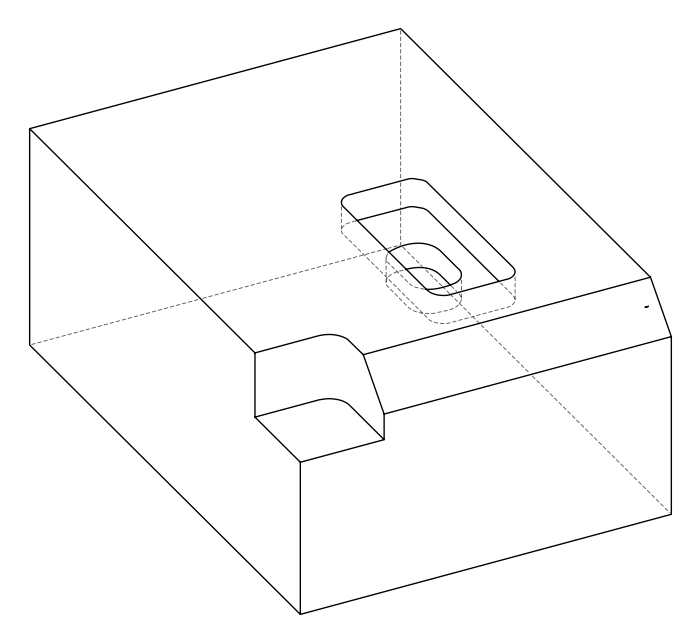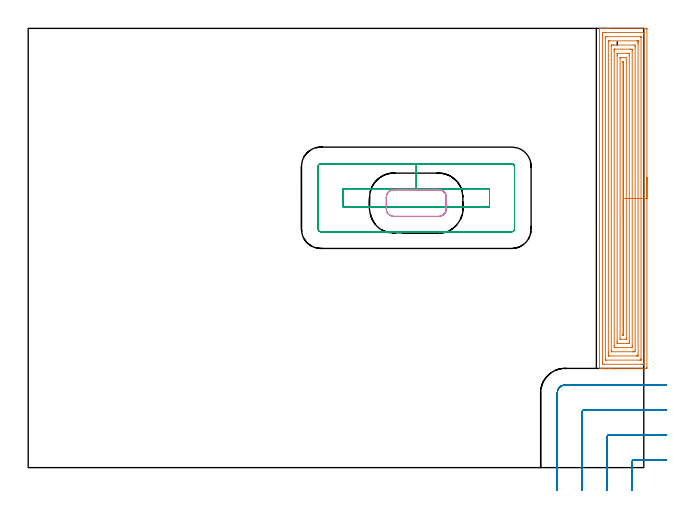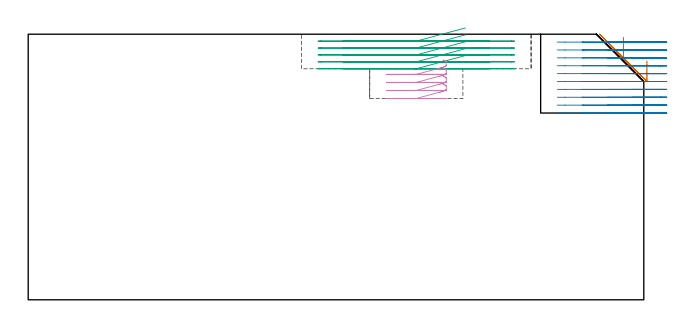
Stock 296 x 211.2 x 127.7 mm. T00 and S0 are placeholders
(PLAN: 4 operations, 1 tool changes, 24 min)
(1 AREA_MILL | FG_CHAMFER_SURFACE | UGT0205_001 | 11.98 min | 44610 mm3)
(2 MILL_CORNER_NOTCH_RECTANGULAR | CORNER_NOTCH_RECTANGULAR | NXT0201_012 | Follow Part, ap 4, ae 75% | 6.25 min | 86445 mm3)
(3 MILL_RECTANGULAR_POCKET | POCKET_RECTANGULAR_STRAIGHT | NXT0201_012 | Follow Part, ap 4, ae 75% | 4.73 min | 88029 mm3)
(4 MILL_RECTANGULAR_POCKET_1 | POCKET_RECTANGULAR_STRAIGHT_1 | NXT0201_012 | Follow Part, ap 4, ae 75% | 1.06 min | 16798 mm3)
(TOOL UGT0205_001 | Chamfer Mill 20 x 3 x 45 deg. | D20 FL50 Z2)
(TOOL NXT0201_012 | ENDMILL 16mm [2P460-1600-NA 1630] | D16 FL38 Z6)
(OP 1 AREA_MILL)
G17 G21 G94 G90
T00 M6
G54
G17 G0 G90 X297.5 Y139.45 S1061 M3
G43 Z137.7 H0
Z114.9
G94 G1 Y139.412 Z114.028 F250.
Y139.298 Z113.164
Y139.109 Z112.312
Y138.847 Z111.48
Y138.513 Z110.674
Y138.11 Z109.9
Y137.641 Z109.164
Y137.11 Z108.472
Y136.521 Z107.829
Y135.878 Z107.24
Y135.186 Z106.709
Y134.45 Z106.24
Y133.676 Z105.837
Y132.87 Z105.503
Y132.038 Z105.241
Y131.186 Z105.052
Y130.322 Z104.938
Y129.45 Z104.9
X297.499 Y48.296 Z104.901
X297.496 Y47.88 Z104.902
X297.492 Y47.71 Z104.906
X297.085 Y47.7 Z105.312
X279.218 Z123.178
X276.29 Z126.106
X275.993 Z126.401
X275.401 Z126.999
X275.115 Z127.284
X274.98 Z127.419
X274.787 Y47.704 Z127.612
X274.706 Y47.71 Z127.692
X274.7 Y47.85 Z127.7
Y211.05
X274.706 Y211.19 Z127.693
X274.98 Y211.2 Z127.419
X275.401 Z126.999
X275.993 Z126.401
X278.048 Z124.35
X278.63 Z123.765
X279.218 Z123.178
X296.498 Z105.899
X297.085 Y211.195 Z105.312
X297.492 Y211.19 Z104.906
X297.496 Y211.02 Z104.902
X297.499 Y210.604 Z104.901
X297.5 Y129.45 Z104.9
X296.086 Z106.314
Y50.972
X296.084 Y50.205 Z106.316
X296.081 Y50.08 Z106.319
X296.07 Y49.71 Z106.33
X295.699 Y49.703 Z106.701
X295.328 Y49.701 Z107.072
X294.823 Y49.7 Z107.577
X276.872 Y49.701 Z125.528
X276.364 Y49.704 Z126.036
X276.192 Y49.71 Z126.208
X276.121 Y49.737 Z126.279
X276.116 Y49.955 Z126.284
X276.115 Y50.08 Z126.285
X276.114 Y50.849 Z126.286
Y207.928
X276.116 Y208.695 Z126.284
X276.119 Y208.82 Z126.281
X276.13 Y209.19 Z126.27
X276.501 Y209.197 Z125.899
X276.872 Y209.199 Z125.528
X277.377 Y209.2 Z125.023
X295.328 Y209.199 Z107.072
X295.836 Y209.196 Z106.564
X296.008 Y209.19 Z106.392
X296.079 Y209.163 Z106.321
X296.084 Y208.945 Z106.316
X296.085 Y208.82 Z106.315
X296.086 Y208.051 Z106.314
Y129.45
X294.672 Z107.728
X294.671 Y52.53 Z107.729
X294.666 Y51.863 Z107.734
X294.664 Y51.752 Z107.736
X294.658 Y51.709 Z107.742
X294.606 Y51.704 Z107.794
X294.449 Y51.702 Z107.951
X293.731 Y51.7 Z108.669
X277.912 Z124.488
X277.751 Y51.702 Z124.649
X277.59 Y51.706 Z124.81
X277.546 Y51.71 Z124.854
X277.535 Y51.716 Z124.865
X277.533 Y51.729 Z124.867
X277.53 Y51.788 Z124.87
X277.529 Y51.863 Z124.871
X277.528 Y52.089 Z124.872
X277.529 Y206.37 Z124.871
X277.534 Y207.036 Z124.866
X277.535 Y207.148 Z124.865
X277.542 Y207.191 Z124.858
X277.594 Y207.196 Z124.806
X277.751 Y207.198 Z124.649
X278.469 Y207.2 Z123.931
X294.288 Z108.112
X294.449 Y207.198 Z107.951
X294.61 Y207.194 Z107.79
X294.654 Y207.19 Z107.746
X294.665 Y207.184 Z107.735
X294.667 Y207.171 Z107.733
X294.67 Y207.112 Z107.73
X294.671 Y207.036 Z107.729
X294.672 Y206.81 Z107.728
Y129.45
X293.257 Z109.143
Y54.539
X293.255 Y53.967 Z109.145
X293.252 Y53.773 Z109.148
X293.25 Y53.713 Z109.15
X293.207 Y53.709 Z109.193
X293.104 Y53.705 Z109.296
X292.691 Y53.7 Z109.709
X292.639 Z109.761
X279.457 Z122.943
X279.091 Y53.704 Z123.309
X279. Y53.707 Z123.4
X278.959 Y53.71 Z123.441
X278.95 Y53.733 Z123.45
X278.948 Y53.82 Z123.452
X278.944 Y54.22 Z123.456
X278.943 Y54.539 Z123.457
Y55.113
Y204.361
X278.945 Y204.933 Z123.455
X278.948 Y205.127 Z123.452
X278.95 Y205.187 Z123.45
X278.993 Y205.191 Z123.407
X279.095 Y205.195 Z123.305
X279.509 Y205.2 Z122.891
X279.561 Z122.839
X292.743 Z109.657
X293.109 Y205.196 Z109.291
X293.2 Y205.193 Z109.2
X293.241 Y205.19 Z109.159
X293.25 Y205.167 Z109.15
X293.252 Y205.08 Z109.148
X293.256 Y204.679 Z109.144
X293.257 Y204.361 Z109.143
Y203.787
Y129.45
X291.843 Z110.557
X291.842 Y56.322 Z110.558
Y56.293
X291.812 Y55.71 Z110.588
X291.544 Y55.703 Z110.856
X290.934 Y55.7 Z111.467
X290.668 Z111.732
X281. Y55.701 Z121.4
X280.388 Y55.71 Z122.012
X280.358 Y56.322 Z122.042
Y56.353
Y202.577
Y202.607
X280.388 Y203.19 Z122.012
X280.656 Y203.197 Z121.744
X281.266 Y203.199 Z121.134
X281.532 Y203.2 Z120.868
X291.2 Y203.199 Z111.2
X291.812 Y203.19 Z110.588
X291.841 Y202.577 Z110.559
X291.842 Y202.547 Z110.558
X291.843 Y129.45 Z110.557
X290.429 Z111.971
Y58.618
X290.428 Y58.106 Z111.972
X290.424 Y57.731 Z111.976
X290.422 Y57.711 Z111.978
X290.404 Y57.707 Z111.996
X290.355 Y57.702 Z112.045
X290.255 Y57.7 Z112.145
X290.055 Z112.345
X283.024 Z119.376
X282.543 Y57.702 Z119.857
X282.145 Y57.71 Z120.255
X281.778 Y57.736 Z120.622
X281.774 Y58.106 Z120.626
X281.772 Y58.485 Z120.628
X281.771 Y200.282 Z120.629
X281.772 Y200.794 Z120.628
X281.776 Y201.169 Z120.624
X281.778 Y201.189 Z120.622
X281.796 Y201.193 Z120.604
X281.845 Y201.197 Z120.555
X281.945 Y201.199 Z120.455
X282.145 Y201.2 Z120.255
X289.176 Z113.224
X289.657 Y201.198 Z112.743
X290.055 Y201.19 Z112.345
X290.422 Y201.164 Z111.978
X290.426 Y200.794 Z111.974
X290.428 Y200.415 Z111.972
X290.429 Y129.45 Z111.971
X289.015 Z113.385
Y60.781
X289.013 Y60.055 Z113.387
X289.011 Y59.89 Z113.389
X289.008 Y59.717 Z113.392
X288.671 Y59.706 Z113.729
X288.483 Y59.701 Z113.917
X283.903 Y59.7 Z118.497
X283.208 Y59.703 Z119.192
X283.199 Y59.71 Z119.201
X283.192 Y59.719 Z119.208
X283.19 Y59.89 Z119.21
X283.186 Y60.618 Z119.214
X283.185 Y60.781 Z119.215
Y198.118
X283.187 Y198.845 Z119.213
X283.189 Y199.01 Z119.211
X283.192 Y199.182 Z119.208
X283.529 Y199.194 Z118.871
X283.717 Y199.199 Z118.683
X288.297 Y199.2 Z114.103
X288.992 Y199.197 Z113.408
X289.001 Y199.19 Z113.399
X289.008 Y199.181 Z113.392
X289.01 Y199.01 Z113.39
X289.014 Y198.282 Z113.386
X289.015 Y198.118 Z113.385
Y129.45
X287.6 Z114.8
Y62.195
X287.596 Y61.826 Z114.804
X287.593 Y61.725 Z114.807
X287.576 Y61.71 Z114.824
X287.525 Y61.705 Z114.875
X287.418 Y61.7 Z114.982
X287.392 Z115.008
X284.754 Y61.701 Z117.646
X284.606 Y61.717 Z117.794
X284.601 Y61.755 Z117.799
X284.6 Y61.768 Z117.8
Y196.705
X284.604 Y197.074 Z117.796
X284.606 Y197.175 Z117.794
X284.624 Y197.19 Z117.776
X284.675 Y197.195 Z117.725
X284.782 Y197.2 Z117.618
X284.808 Z117.592
X287.446 Y197.199 Z114.954
X287.594 Y197.183 Z114.806
X287.599 Y197.145 Z114.801
X287.6 Y197.131 Z114.8
Y129.45
X286.186 Z116.214
Y63.99
X286.185 Y63.817 Z116.215
X286.181 Y63.729 Z116.219
X286.179 Y63.711 Z116.221
X286.173 Y63.707 Z116.227
X286.15 Y63.703 Z116.25
X286.1 Y63.701 Z116.3
X286.05 Y63.703 Z116.35
X286.027 Y63.707 Z116.373
X286.021 Y63.711 Z116.379
X286.019 Y63.729 Z116.381
X286.016 Y63.815 Z116.384
X286.014 Y63.99 Z116.386
Y194.726
X286.015 Y195.083 Z116.385
X286.019 Y195.171 Z116.381
X286.021 Y195.189 Z116.379
X286.027 Y195.193 Z116.373
X286.05 Y195.197 Z116.35
X286.1 Y195.199 Z116.3
X286.15 Y195.197 Z116.25
X286.173 Y195.193 Z116.227
X286.179 Y195.189 Z116.221
X286.181 Y195.171 Z116.219
X286.184 Y195.085 Z116.216
X286.186 Y194.91 Z116.214
Y129.45
Y128.578 Z116.252
Y127.714 Z116.366
Y126.862 Z116.555
Y126.03 Z116.817
Y125.224 Z117.151
Y124.45 Z117.554
Y123.714 Z118.022
Y123.022 Z118.553
Y122.379 Z119.143
Y121.79 Z119.786
Y121.258 Z120.478
Y120.79 Z121.214
Y120.387 Z121.988
Y120.053 Z122.794
Y119.791 Z123.626
Y119.602 Z124.477
Y119.488 Z125.342
Y119.45 Z126.214
G0 Z137.7
M5
M2
(OP 2 MILL_CORNER_NOTCH_RECTANGULAR)
G17 G21 G94 G90
T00 M6
G54
G17 G0 G90 X307. Y3.722 S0 M3
G43 Z137.7 H1
Z123.91
G94 G1 X304. Y3.701 F250.
X303.746 Y3.7 F500.
X291.196
G3 X290.4 Y2.904 R0.8
G1 Y-8.
Y-11. F250.
G0 Z137.7
X307. Y15.733
Z123.91
G1 X304. Y15.701
G2 X303.746 Y15.7 R24. F500.
G1 X279.196
G3 X278.4 Y14.904 R0.8
G1 Y-8.
Y-11. F250.
G0 Z137.7
X306.999 Y27.766
Z123.91
G1 X304. Y27.703
G2 X303.746 Y27.7 R12. F500.
G1 X267.196
G3 X266.4 Y26.904 R0.8
G1 Y-8.
Y-11. F250.
G0 Z137.7
X306.746 Y39.7
Z123.91
G1 X303.746
X258.1 F500.
G3 X254.4 Y36. R3.7
G1 Y-8.
Y-11. F250.
G0 Z137.7
X307. Y3.722
Z120.12
G1 X304. Y3.701
X303.746 Y3.7 F500.
X291.196
G3 X290.4 Y2.904 R0.8
G1 Y-8.
Y-11. F250.
G0 Z137.7
X307. Y15.733
Z120.12
G1 X304. Y15.701
G2 X303.746 Y15.7 R24. F500.
G1 X279.196
G3 X278.4 Y14.904 R0.8
G1 Y-8.
Y-11. F250.
G0 Z137.7
X306.999 Y27.766
Z120.12
G1 X304. Y27.703
G2 X303.746 Y27.7 R12. F500.
G1 X267.196
G3 X266.4 Y26.904 R0.8
G1 Y-8.
Y-11. F250.
G0 Z137.7
X306.746 Y39.7
Z120.12
G1 X303.746
X258.1 F500.
G3 X254.4 Y36. R3.7
G1 Y-8.
Y-11. F250.
G0 Z137.7
X307. Y3.722
Z116.33
G1 X304. Y3.701
X303.746 Y3.7 F500.
X291.196
G3 X290.4 Y2.904 R0.8
G1 Y-8.
Y-11. F250.
G0 Z137.7
X307. Y15.733
Z116.33
G1 X304. Y15.701
G2 X303.746 Y15.7 R24. F500.
G1 X279.196
G3 X278.4 Y14.904 R0.8
G1 Y-8.
Y-11. F250.
G0 Z137.7
X306.999 Y27.766
Z116.33
G1 X304. Y27.703
G2 X303.746 Y27.7 R12. F500.
G1 X267.196
G3 X266.4 Y26.904 R0.8
G1 Y-8.
Y-11. F250.
G0 Z137.7
X306.746 Y39.7
Z116.33
G1 X303.746
X258.1 F500.
G3 X254.4 Y36. R3.7
G1 Y-8.
Y-11. F250.
G0 Z137.7
X307. Y3.705
Z112.54
G1 X304. Y3.7
X303.936 F500.
X291.196
G3 X290.4 Y2.904 R0.8
G1 Y-8.
Y-11. F250.
G0 Z137.7
X307. Y15.708
Z112.54
G1 X304. Y15.7
X303.936 F500.
X279.196
G3 X278.4 Y14.904 R0.8
G1 Y-8.
Y-11. F250.
G0 Z137.7
X307. Y27.716
Z112.54
G1 X304. Y27.7
X303.936 F500.
X267.196
G3 X266.4 Y26.904 R0.8
G1 Y-8.
Y-11. F250.
G0 Z137.7
X306.936 Y39.7
Z112.54
G1 X303.936
X258.1 F500.
G3 X254.4 Y36. R3.7
G1 Y-8.
Y-11. F250.
G0 Z137.7
X307. Y3.7
Z108.75
G1 X304.
X291.196 F500.
G3 X290.4 Y2.904 R0.8
G1 Y-8.
Y-11. F250.
G0 Z137.7
X307. Y15.7
Z108.75
G1 X304.
X279.196 F500.
G3 X278.4 Y14.904 R0.8
G1 Y-8.
Y-11. F250.
G0 Z137.7
X307. Y27.7
Z108.75
G1 X304.
X267.196 F500.
G3 X266.4 Y26.904 R0.8
G1 Y-8.
Y-11. F250.
G0 Z137.7
X307. Y39.7
Z108.75
G1 X304.
X258.1 F500.
G3 X254.4 Y36. R3.7
G1 Y-8.
Y-11. F250.
G0 Z137.7
X307. Y3.7
Z104.96
G1 X304.
X291.196 F500.
G3 X290.4 Y2.904 R0.8
G1 Y-8.
Y-11. F250.
G0 Z137.7
X307. Y15.7
Z104.96
G1 X304.
X279.196 F500.
G3 X278.4 Y14.904 R0.8
G1 Y-8.
Y-11. F250.
G0 Z137.7
X307. Y27.7
Z104.96
G1 X304.
X267.196 F500.
G3 X266.4 Y26.904 R0.8
G1 Y-8.
Y-11. F250.
G0 Z137.7
X307. Y39.7
Z104.96
G1 X304.
X258.1 F500.
G3 X254.4 Y36. R3.7
G1 Y-8.
Y-11. F250.
G0 Z137.7
X307. Y3.7
Z101.17
G1 X304.
X291.196 F500.
G3 X290.4 Y2.904 R0.8
G1 Y-8.
Y-11. F250.
G0 Z137.7
X307. Y15.7
Z101.17
G1 X304.
X279.196 F500.
G3 X278.4 Y14.904 R0.8
G1 Y-8.
Y-11. F250.
G0 Z137.7
X307. Y27.7
Z101.17
G1 X304.
X267.196 F500.
G3 X266.4 Y26.904 R0.8
G1 Y-8.
Y-11. F250.
G0 Z137.7
X307. Y39.7
Z101.17
G1 X304.
X258.1 F500.
G3 X254.4 Y36. R3.7
G1 Y-8.
Y-11. F250.
G0 Z137.7
X307. Y3.7
Z97.38
G1 X304.
X291.196 F500.
G3 X290.4 Y2.904 R0.8
G1 Y-8.
Y-11. F250.
G0 Z137.7
X307. Y15.7
Z97.38
G1 X304.
X279.196 F500.
G3 X278.4 Y14.904 R0.8
G1 Y-8.
Y-11. F250.
G0 Z137.7
X307. Y27.7
Z97.38
G1 X304.
X267.196 F500.
G3 X266.4 Y26.904 R0.8
G1 Y-8.
Y-11. F250.
G0 Z137.7
X307. Y39.7
Z97.38
G1 X304.
X258.1 F500.
G3 X254.4 Y36. R3.7
G1 Y-8.
Y-11. F250.
G0 Z137.7
X307. Y3.7
Z93.59
G1 X304.
X291.196 F500.
G3 X290.4 Y2.904 R0.8
G1 Y-8.
Y-11. F250.
G0 Z137.7
X307. Y15.7
Z93.59
G1 X304.
X279.196 F500.
G3 X278.4 Y14.904 R0.8
G1 Y-8.
Y-11. F250.
G0 Z137.7
X307. Y27.7
Z93.59
G1 X304.
X267.196 F500.
G3 X266.4 Y26.904 R0.8
G1 Y-8.
Y-11. F250.
G0 Z137.7
X307. Y39.7
Z93.59
G1 X304.
X258.1 F500.
G3 X254.4 Y36. R3.7
G1 Y-8.
Y-11. F250.
G0 Z137.7
X307. Y3.7
Z89.8
G1 X304.
X291.196 F500.
G3 X290.4 Y2.904 R0.8
G1 Y-8.
Y-11. F250.
G0 Z137.7
X307. Y15.7
Z89.8
G1 X304.
X279.196 F500.
G3 X278.4 Y14.904 R0.8
G1 Y-8.
Y-11. F250.
G0 Z137.7
X307. Y27.7
Z89.8
G1 X304.
X267.196 F500.
G3 X266.4 Y26.904 R0.8
G1 Y-8.
Y-11. F250.
G0 Z137.7
X307. Y39.7
Z89.8
G1 X304.
X258.1 F500.
G3 X254.4 Y36. R3.7
G1 Y-8.
Y-11. F250.
G0 Z137.7
M5
M2
(OP 3 MILL_RECTANGULAR_POCKET)
G17 G21 G94 G90
T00 M6
G54
G17 G0 G90 X210.186 Y134.1 S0 M3
G43 Z137.7 H1
Z130.7
G94 G1 X186.6 Z124.38 F250.
X151.4 F500.
Y125.4
X221.8
Y134.1
X186.6
Y146.1
X140.7
G3 X139.4 Y144.8 R1.3
G1 Y114.7
G3 X140.7 Y113.4 R1.3
G1 X232.5
G3 X233.8 Y114.7 R1.3
G1 Y144.8
G3 X232.5 Y146.1 R1.3
G1 X186.6
X185.6
G0 X210.186 Y134.1 Z127.38
G1 X186.6 Z121.06 F250.
X151.4 F500.
Y125.4
X221.8
Y134.1
X186.6
Y146.1
X140.7
G3 X139.4 Y144.8 R1.3
G1 Y114.7
G3 X140.7 Y113.4 R1.3
G1 X232.5
G3 X233.8 Y114.7 R1.3
G1 Y144.8
G3 X232.5 Y146.1 R1.3
G1 X186.6
X185.6
G0 X210.186 Y134.1 Z124.06
G1 X186.6 Z117.74 F250.
X151.4 F500.
Y125.4
X221.8
Y134.1
X186.6
Y146.1
X140.7
G3 X139.4 Y144.8 R1.3
G1 Y114.7
G3 X140.7 Y113.4 R1.3
G1 X232.5
G3 X233.8 Y114.7 R1.3
G1 Y144.8
G3 X232.5 Y146.1 R1.3
G1 X186.6
X185.6
G0 X210.186 Y134.1 Z120.74
G1 X186.6 Z114.42 F250.
X151.4 F500.
Y125.4
X221.8
Y134.1
X186.6
Y146.1
X140.7
G3 X139.4 Y144.8 R1.3
G1 Y114.7
G3 X140.7 Y113.4 R1.3
G1 X232.5
G3 X233.8 Y114.7 R1.3
G1 Y144.8
G3 X232.5 Y146.1 R1.3
G1 X186.6
X185.6
G0 X210.186 Y134.1 Z117.42
G1 X186.6 Z111.1 F250.
X151.4 F500.
Y125.4
X221.8
Y134.1
X186.6
Y146.1
X140.7
G3 X139.4 Y144.8 R1.3
G1 Y114.7
G3 X140.7 Y113.4 R1.3
G1 X232.5
G3 X233.8 Y114.7 R1.3
G1 Y144.8
G3 X232.5 Y146.1 R1.3
G1 X186.6
X185.6
G0 Z137.7
M5
M2
(OP 4 MILL_RECTANGULAR_POCKET_1)
G17 G21 G94 G90
T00 M6
G54
G17 G0 G90 X199.384 Y121.401 S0 M3
G43 Z137.7 H1
Z115.25
G94 G1 X199.55 Y121.506 Z115.197 F250.
X199.949 Y121.851 Z115.056
X200.294 Y122.25 Z114.914
X200.577 Y122.696 Z114.773
X200.792 Y123.178 Z114.632
X200.934 Y123.687 Z114.49
X201. Y124.21 Z114.349
Y130.19 Z112.746
X200.934 Y130.713 Z112.605
X200.792 Y131.222 Z112.464
X200.577 Y131.704 Z112.322
X200.294 Y132.15 Z112.181
X199.949 Y132.549 Z112.039
X199.55 Y132.894 Z111.898
X199.104 Y133.177 Z111.756
X198.622 Y133.392 Z111.615
X198.113 Y133.534 Z111.474
X197.59 Y133.6 Z111.332
X197.4 Z111.281
X186.6 Z108.387
X175.8 F500.
G3 X172.2 Y130. R3.6
G1 Y124.4
G3 X175.8 Y120.8 R3.6
G1 X197.4
G3 X201. Y124.4 R3.6
G1 Y130.
G3 X197.4 Y133.6 R3.6
G1 X186.6
X185.6
G0 X199.384 Y121.401 Z111.387
G1 X199.55 Y121.506 Z111.335 F250.
X199.949 Y121.851 Z111.193
X200.294 Y122.25 Z111.052
X200.577 Y122.696 Z110.91
X200.792 Y123.178 Z110.769
X200.934 Y123.687 Z110.628
X201. Y124.21 Z110.486
Y130.19 Z108.884
X200.934 Y130.713 Z108.743
X200.792 Y131.222 Z108.601
X200.577 Y131.704 Z108.46
X200.294 Y132.15 Z108.318
X199.949 Y132.549 Z108.177
X199.55 Y132.894 Z108.035
X199.104 Y133.177 Z107.894
X198.622 Y133.392 Z107.753
X198.113 Y133.534 Z107.611
X197.59 Y133.6 Z107.47
X197.4 Z107.419
X186.6 Z104.525
X175.8 F500.
G3 X172.2 Y130. R3.6
G1 Y124.4
G3 X175.8 Y120.8 R3.6
G1 X197.4
G3 X201. Y124.4 R3.6
G1 Y130.
G3 X197.4 Y133.6 R3.6
G1 X186.6
X185.6
G0 X199.384 Y121.401 Z107.525
G1 X199.55 Y121.506 Z107.472 F250.
X199.949 Y121.851 Z107.331
X200.294 Y122.25 Z107.189
X200.577 Y122.696 Z107.048
X200.792 Y123.178 Z106.907
X200.934 Y123.687 Z106.765
X201. Y124.21 Z106.624
Y130.19 Z105.021
X200.934 Y130.713 Z104.88
X200.792 Y131.222 Z104.739
X200.577 Y131.704 Z104.597
X200.294 Y132.15 Z104.456
X199.949 Y132.549 Z104.314
X199.55 Y132.894 Z104.173
X199.104 Y133.177 Z104.031
X198.622 Y133.392 Z103.89
X198.113 Y133.534 Z103.749
X197.59 Y133.6 Z103.607
X197.4 Z103.556
X186.6 Z100.662
X175.8 F500.
G3 X172.2 Y130. R3.6
G1 Y124.4
G3 X175.8 Y120.8 R3.6
G1 X197.4
G3 X201. Y124.4 R3.6
G1 Y130.
G3 X197.4 Y133.6 R3.6
G1 X186.6
X185.6
G0 X199.384 Y121.401 Z103.662
G1 X199.55 Y121.506 Z103.61 F250.
X199.949 Y121.851 Z103.468
X200.294 Y122.25 Z103.327
X200.577 Y122.696 Z103.186
X200.792 Y123.178 Z103.044
X200.934 Y123.687 Z102.903
X201. Y124.21 Z102.761
Y130.19 Z101.159
X200.934 Y130.713 Z101.018
X200.792 Y131.222 Z100.876
X200.577 Y131.704 Z100.735
X200.294 Y132.15 Z100.593
X199.949 Y132.549 Z100.452
X199.55 Y132.894 Z100.31
X199.104 Y133.177 Z100.169
X198.622 Y133.392 Z100.028
X198.113 Y133.534 Z99.886
X197.59 Y133.6 Z99.745
X197.4 Z99.694
X186.6 Z96.8
X175.8 F500.
G3 X172.2 Y130. R3.6
G1 Y124.4
G3 X175.8 Y120.8 R3.6
G1 X197.4
G3 X201. Y124.4 R3.6
G1 Y130.
G3 X197.4 Y133.6 R3.6
G1 X186.6
X185.6
G0 Z137.7
M5
M2
